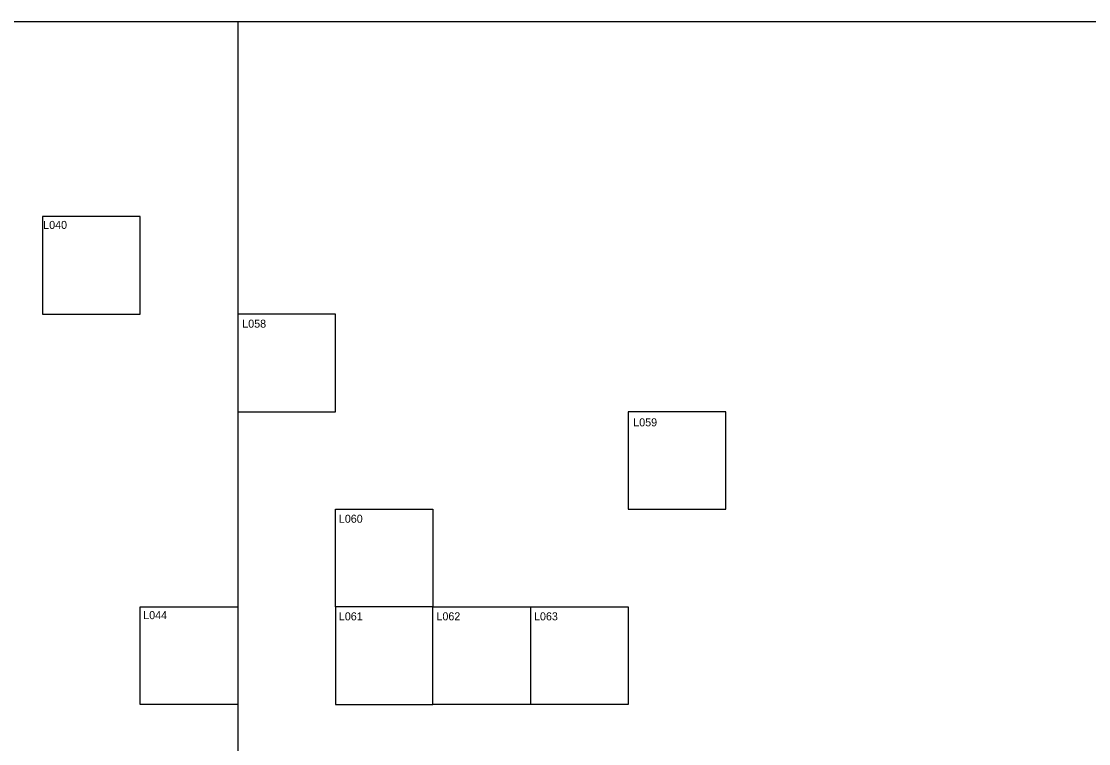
# Model space of a CAD drawing. Extents: x -453 to 184, y -334 to 300.
# Drawn here: x -122.2 to -12.8, y 226 to 300 of the extents above; entities that cross this region are included whole.
import ezdxf

# ---------------------------------------------------------------- set-up
doc = ezdxf.new("R2010")
doc.units = 0
doc.layers.add('Quadrat ID', color=7, linetype='Continuous')
doc.layers.add('Quadrats', color=7, linetype='Continuous')

msp = doc.modelspace()

# ---------------------------------------------------------------- linework, layer by layer
at = {"layer": 'Quadrat ID'}
for p, q in [((-120, 280), (-120, 280)), ((-120, 280), (-120, 280)), ((-120, 280), (-120, 280)), ((-120, 280), (-120, 280)), ((-110, 280), (-110, 280)), ((-110, 280), (-110, 280)), ((-110, 280), (-110, 280)), ((-110, 280), (-110, 280)), ((-120, 270), (-120, 270)), ((-120, 270), (-120, 270)), ((-120, 270), (-120, 270)), ((-120, 270), (-120, 270)), ((-110, 270), (-110, 270)), ((-110, 270), (-110, 270)), ((-110, 270), (-110, 270)), ((-110, 270), (-110, 270)), ((-100, 270), (-100, 270)), ((-100, 270), (-100, 270)), ((-100, 270), (-100, 270)), ((-100, 270), (-100, 270)), ((-90, 270), (-90, 270)), ((-90, 270), (-90, 270)), ((-90, 270), (-90, 270)), ((-90, 270), (-90, 270)), ((-100, 260), (-100, 260)), ((-100, 260), (-100, 260)), ((-100, 260), (-100, 260)), ((-100, 260), (-100, 260)), ((-90, 260), (-90, 260)), ((-90, 260), (-90, 260)), ((-90, 260), (-90, 260)), ((-90, 260), (-90, 260)), ((-60, 260), (-60, 260)), ((-60, 260), (-60, 260)), ((-60, 260), (-60, 260)), ((-60, 260), (-60, 260)), ((-50, 260), (-50, 260)), ((-50, 260), (-50, 260)), ((-50, 260), (-50, 260)), ((-50, 260), (-50, 260)), ((-90, 250), (-90, 250)), ((-90, 250), (-90, 250)), ((-90, 250), (-90, 250)), ((-90, 250), (-90, 250)), ((-80, 250), (-80, 250)), ((-80, 250), (-80, 250)), ((-80, 250), (-80, 250)), ((-80, 250), (-80, 250)), ((-60, 250), (-60, 250)), ((-60, 250), (-60, 250)), ((-60, 250), (-60, 250)), ((-60, 250), (-60, 250)), ((-50, 250), (-50, 250)), ((-50, 250), (-50, 250)), ((-50, 250), (-50, 250)), ((-50, 250), (-50, 250)), ((-110, 240), (-110, 240)), ((-110, 240), (-110, 240)), ((-110, 240), (-110, 240)), ((-110, 240), (-110, 240)), ((-100, 240), (-100, 240)), ((-100, 240), (-100, 240)), ((-100, 240), (-100, 240)), ((-100, 240), (-100, 240)), ((-90, 240), (-90, 240)), ((-90, 240), (-90, 240)), ((-90, 240), (-90, 240)), ((-90, 240), (-90, 240)), ((-90, 240), (-90, 240)), ((-90, 240), (-90, 240)), ((-90, 240), (-90, 240)), ((-90, 240), (-90, 240)), ((-80, 240), (-80, 240)), ((-80, 240), (-80, 240)), ((-80, 240), (-80, 240)), ((-80, 240), (-80, 240)), ((-80, 240), (-80, 240)), ((-80, 240), (-80, 240)), ((-80, 240), (-80, 240)), ((-80, 240), (-80, 240)), ((-80, 240), (-80, 240)), ((-80, 240), (-80, 240)), ((-80, 240), (-80, 240)), ((-80, 240), (-80, 240)), ((-70, 240), (-70, 240)), ((-70, 240), (-70, 240)), ((-70, 240), (-70, 240)), ((-70, 240), (-70, 240)), ((-70, 240), (-70, 240)), ((-70, 240), (-70, 240)), ((-70, 240), (-70, 240)), ((-70, 240), (-70, 240)), ((-60, 240), (-60, 240)), ((-60, 240), (-60, 240)), ((-60, 240), (-60, 240)), ((-60, 240), (-60, 240)), ((-110, 230), (-110, 230)), ((-110, 230), (-110, 230)), ((-110, 230), (-110, 230)), ((-110, 230), (-110, 230)), ((-100, 230), (-100, 230)), ((-100, 230), (-100, 230)), ((-100, 230), (-100, 230)), ((-100, 230), (-100, 230)), ((-90, 230), (-90, 230)), ((-90, 230), (-90, 230)), ((-90, 230), (-90, 230)), ((-90, 230), (-90, 230)), ((-80, 230), (-80, 230)), ((-80, 230), (-80, 230)), ((-80, 230), (-80, 230)), ((-80, 230), (-80, 230)), ((-80, 230), (-80, 230)), ((-80, 230), (-80, 230)), ((-80, 230), (-80, 230)), ((-80, 230), (-80, 230)), ((-70, 230), (-70, 230)), ((-70, 230), (-70, 230)), ((-70, 230), (-70, 230)), ((-70, 230), (-70, 230)), ((-70, 230), (-70, 230)), ((-70, 230), (-70, 230)), ((-70, 230), (-70, 230)), ((-70, 230), (-70, 230)), ((-60, 230), (-60, 230)), ((-60, 230), (-60, 230)), ((-60, 230), (-60, 230)), ((-60, 230), (-60, 230))]:
    msp.add_line(p, q, dxfattribs=at)
at = {"layer": 'Quadrats'}
for points in [[(-200, 300), (-100, 300), (-100, 200)], [(-100, 300), (-0.09, 300), (-0.09, 200.54), (-100.09, 200.54)], [(-90, 240), (-90, 230), (-80, 230), (-80, 240)], [(-80, 240), (-70, 240), (-70, 230), (-80, 230)], [(-70, 240), (-60, 240), (-60, 230), (-70, 230)]]:
    msp.add_lwpolyline(points, dxfattribs=at)
for points in [[(-120, 270), (-110, 270), (-110, 280), (-120, 280)], [(-100, 270), (-100, 260), (-90, 260), (-90, 270)], [(-60, 260), (-60, 250), (-50, 250), (-50, 260)], [(-90, 250), (-80, 250), (-80, 240), (-90, 240)], [(-110, 240), (-100, 240), (-100, 230), (-110, 230)]]:
    msp.add_lwpolyline(points, close=True, dxfattribs=at)

# ---------------------------------------------------------------- texts
at = {"layer": 'Quadrat ID'}
for s, p in [('L040', (-119.94, 278.73)), ('L058', (-99.54, 268.61)), ('L059', (-59.47, 258.5)), ('L060', (-89.64, 248.62)), ('L044', (-109.69, 238.74)), ('L061', (-89.64, 238.62)), ('L062', (-79.64, 238.62)), ('L063', (-69.64, 238.62))]:
    msp.add_text(s, height=0.82, dxfattribs=at).set_placement(p)

doc.saveas('drawing.dxf')
